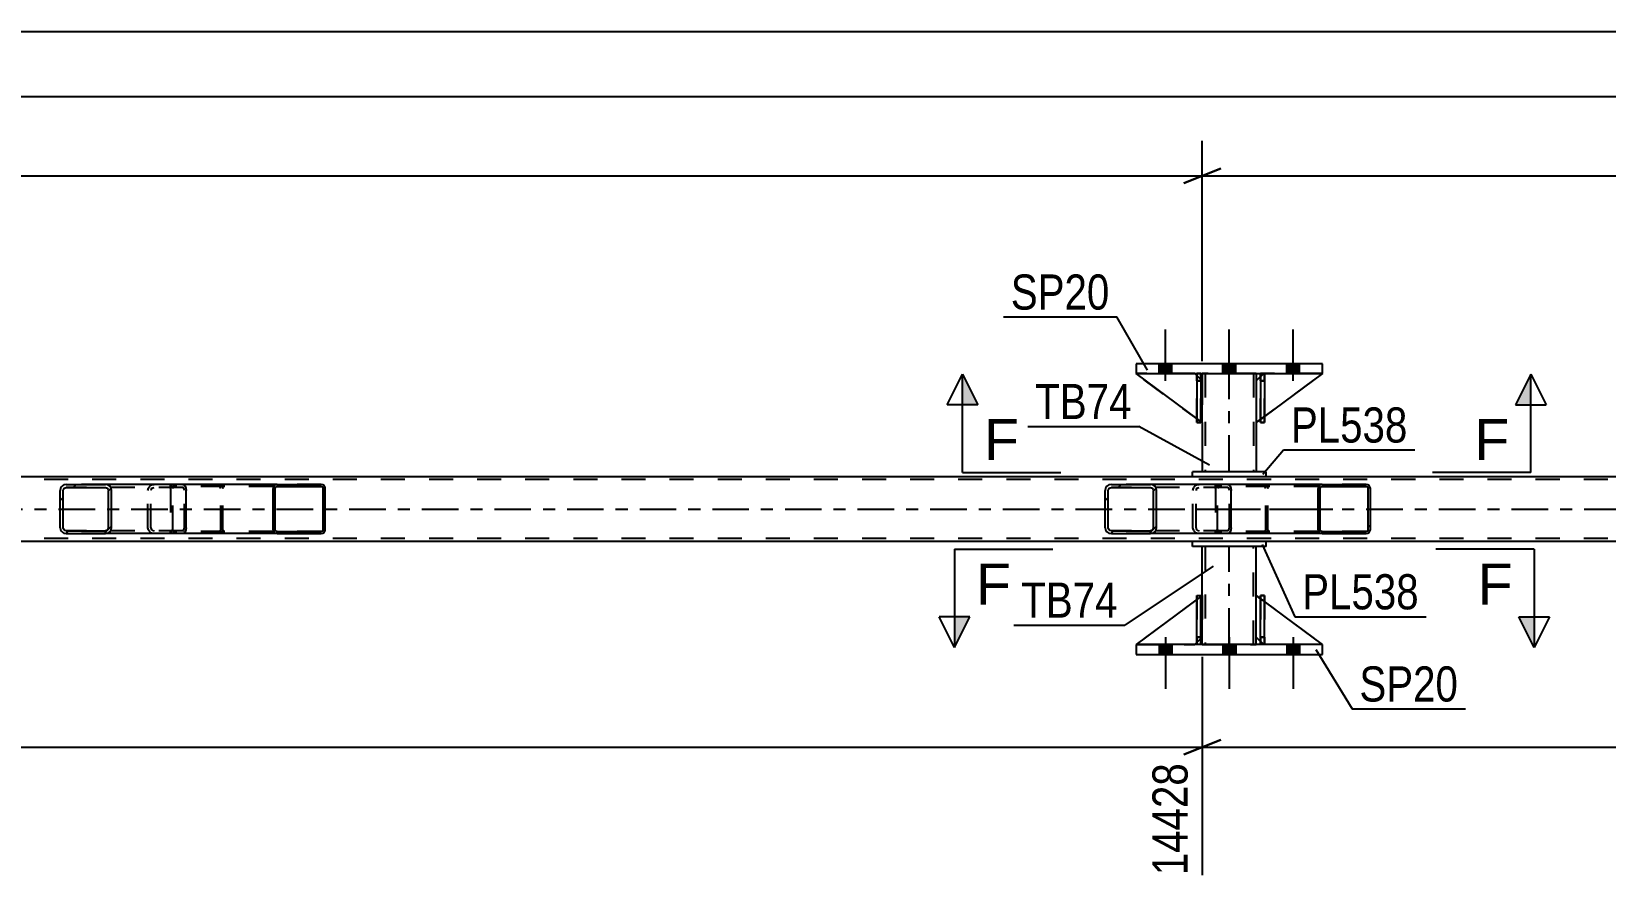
# Model space of a CAD drawing. Header units: millimetres. Extents: x 0 to 841, y 0 to 594.
# Drawn here: x 489.9 to 618.2, y 210.6 to 280 of the extents above; entities that cross this region are included whole.
import ezdxf

# ---------------------------------------------------------------- set-up
doc = ezdxf.new("R2010")
doc.units = ezdxf.units.MM
doc.linetypes.add('DXK_LINE_DOT2', pattern=[3.9198, 1.9599, -1.9599])
doc.linetypes.add('DXK_LINE_DOT3', pattern=[5.9187, 2.979, -0.9799, 0.9799, -0.9799])
doc.styles.add('Arial', font='ARIAL.TTF', dxfattribs={"height": 0.2})
doc.styles.add('Arial Narrow', font='ARIALN.TTF', dxfattribs={"height": 0.2})

# ---------------------------------------------------------------- blocks, each defined once
blk = doc.blocks.new('Part-814521846-2877 - 2745')
at = {"color": 2, "linetype": 'Continuous'}
for p, q in [((590.05, 230.01), (590.05, 234.01)), ((590.05, 234.01), (590.37, 234.01)), ((590.37, 230.01), (590.37, 234.01)), ((590.05, 230.01), (590.05, 230.01)), ((590.37, 230.01), (590.05, 230.01))]:
    blk.add_line(p, q, dxfattribs=at)
at = {"color": 7, "linetype": 'DXK_LINE_DOT2'}
for p, q in [((590.05, 234.01), (590.05, 230.61)), ((590.37, 230.61), (590.37, 234.01)), ((590.05, 230.61), (590.05, 230.01)), ((590.05, 230.61), (590.37, 230.61)), ((590.37, 230.01), (590.37, 230.61)), ((590.37, 230.01), (590.37, 230.01))]:
    blk.add_line(p, q, dxfattribs=at)
blk = doc.blocks.new('Part-814521846-2886 - 2745')
at = {"color": 7, "linetype": 'DXK_LINE_DOT2'}
for p, q in [((589.7, 230.61), (589.7, 234.01)), ((589.7, 234.01), (595.1, 230.01)), ((590.3, 230.01), (589.7, 230.61)), ((595.1, 230.01), (590.3, 230.01))]:
    blk.add_line(p, q, dxfattribs=at)
blk = doc.blocks.new('Part-814521846-2862 - 2745')
at = {"color": 2, "linetype": 'Continuous'}
for p, q in [((579.9, 230.01), (579.9, 229.21)), ((595.1, 230.01), (579.9, 230.01)), ((595.1, 229.21), (595.1, 230.01)), ((579.9, 229.21), (595.1, 229.21))]:
    blk.add_line(p, q, dxfattribs=at)
blk = doc.blocks.new('Bolt-814521846-2807 - 2745')
at = {"linetype": 'Continuous'}
for points in [[(582.82, 230.01), (581.78, 230.01), (581.78, 229.21), (582.82, 229.21)], [(582.82, 230.01), (581.78, 230.01), (581.78, 229.21), (582.82, 229.21)], [(582.82, 230.01), (581.78, 230.01), (581.78, 229.21), (582.82, 229.21)], [(588.02, 230.01), (586.98, 230.01), (586.98, 229.21), (588.02, 229.21)], [(588.02, 230.01), (586.98, 230.01), (586.98, 229.21), (588.02, 229.21)], [(593.22, 230.01), (592.18, 230.01), (592.18, 229.21), (593.22, 229.21)], [(593.22, 230.01), (592.18, 230.01), (592.18, 229.21), (593.22, 229.21)], [(593.22, 230.01), (592.18, 230.01), (592.18, 229.21), (593.22, 229.21)]]:
    blk.add_hatch(color=1, dxfattribs=at).paths.add_polyline_path(points)
at = {"color": 1, "linetype": 'Continuous'}
for p, q in [((581.78, 230.01), (581.78, 229.21)), ((581.78, 230.01), (581.78, 229.21)), ((581.78, 230.01), (581.78, 229.21)), ((582.3, 230.61), (582.3, 226.41)), ((582.3, 230.61), (582.3, 226.41)), ((582.3, 230.61), (582.3, 226.41)), ((582.82, 230.01), (582.82, 229.21)), ((582.82, 230.01), (582.82, 229.21)), ((582.82, 230.01), (582.82, 229.21)), ((586.98, 230.01), (586.98, 229.21)), ((586.98, 230.01), (586.98, 229.21)), ((587.5, 230.61), (587.5, 226.41)), ((587.5, 230.61), (587.5, 226.41)), ((588.02, 230.01), (588.02, 229.21)), ((588.02, 230.01), (588.02, 229.21)), ((592.18, 230.01), (592.18, 229.21)), ((592.18, 230.01), (592.18, 229.21)), ((592.18, 230.01), (592.18, 229.21)), ((592.7, 230.61), (592.7, 226.41)), ((592.7, 230.61), (592.7, 226.41)), ((592.7, 230.61), (592.7, 226.41)), ((593.22, 230.01), (593.22, 229.21)), ((593.22, 230.01), (593.22, 229.21)), ((593.22, 230.01), (593.22, 229.21))]:
    blk.add_line(p, q, dxfattribs=at)
blk = doc.blocks.new('Bolt-814521846-2808 - 2745')
at = {"linetype": 'Continuous'}
for points in [[(581.78, 252.09), (582.82, 252.09), (582.82, 252.89), (581.78, 252.89)], [(581.78, 252.09), (582.82, 252.09), (582.82, 252.89), (581.78, 252.89)], [(581.78, 252.09), (582.82, 252.09), (582.82, 252.89), (581.78, 252.89)], [(586.98, 252.09), (588.02, 252.09), (588.02, 252.89), (586.98, 252.89)], [(586.98, 252.09), (588.02, 252.09), (588.02, 252.89), (586.98, 252.89)], [(592.18, 252.09), (593.22, 252.09), (593.22, 252.89), (592.18, 252.89)], [(592.18, 252.09), (593.22, 252.09), (593.22, 252.89), (592.18, 252.89)], [(592.18, 252.09), (593.22, 252.09), (593.22, 252.89), (592.18, 252.89)]]:
    blk.add_hatch(color=1, dxfattribs=at).paths.add_polyline_path(points)
at = {"color": 1, "linetype": 'Continuous'}
for p, q in [((582.3, 251.49), (582.3, 255.69)), ((582.3, 251.49), (582.3, 255.69)), ((582.3, 251.49), (582.3, 255.69)), ((587.5, 251.49), (587.5, 255.69)), ((587.5, 251.49), (587.5, 255.69)), ((592.7, 251.49), (592.7, 255.69)), ((592.7, 251.49), (592.7, 255.69)), ((592.7, 251.49), (592.7, 255.69)), ((581.78, 252.09), (581.78, 252.89)), ((581.78, 252.09), (581.78, 252.89)), ((581.78, 252.09), (581.78, 252.89)), ((582.82, 252.09), (582.82, 252.89)), ((582.82, 252.09), (582.82, 252.89)), ((582.82, 252.09), (582.82, 252.89)), ((586.98, 252.09), (586.98, 252.89)), ((586.98, 252.09), (586.98, 252.89)), ((588.02, 252.09), (588.02, 252.89)), ((588.02, 252.09), (588.02, 252.89)), ((592.18, 252.09), (592.18, 252.89)), ((592.18, 252.09), (592.18, 252.89)), ((592.18, 252.09), (592.18, 252.89)), ((593.22, 252.09), (593.22, 252.89)), ((593.22, 252.09), (593.22, 252.89)), ((593.22, 252.09), (593.22, 252.89))]:
    blk.add_line(p, q, dxfattribs=at)
blk = doc.blocks.new('Part-814521846-2903 - 2745')
at = {"color": 7, "linetype": 'DXK_LINE_DOT2'}
for p, q in [((590.05, 251.49), (590.05, 252.09)), ((590.05, 252.09), (590.05, 252.09)), ((590.05, 252.09), (590.05, 248.09)), ((590.37, 252.09), (590.05, 252.09)), ((590.05, 248.09), (590.05, 251.49)), ((590.05, 251.49), (590.37, 251.49)), ((590.37, 251.49), (590.37, 252.09)), ((590.37, 248.09), (590.37, 252.09)), ((590.37, 251.49), (590.37, 248.09)), ((590.05, 248.09), (590.37, 248.09))]:
    blk.add_line(p, q, dxfattribs=at)
blk = doc.blocks.new('Part-814521846-2908 - 2745')
at = {"color": 7, "linetype": 'DXK_LINE_DOT2'}
for p, q in [((585.3, 248.09), (579.9, 252.09)), ((579.9, 252.09), (584.7, 252.09)), ((584.7, 252.09), (585.3, 251.49)), ((585.3, 251.49), (584.7, 252.09)), ((585.3, 251.49), (585.3, 248.09)), ((585.3, 251.49), (585.3, 251.49)), ((585.3, 251.49), (585.3, 248.09))]:
    blk.add_line(p, q, dxfattribs=at)
blk = doc.blocks.new('Part-814521846-2918 - 2745')
at = {"color": 7, "linetype": 'DXK_LINE_DOT2'}
for p, q in [((584.85, 234.01), (585.17, 234.01)), ((584.85, 230.61), (584.85, 234.01)), ((584.85, 234.01), (584.85, 230.01)), ((585.17, 234.01), (585.17, 230.61)), ((585.17, 230.01), (585.17, 233.92)), ((585.17, 230.61), (584.85, 230.61)), ((584.85, 230.01), (584.85, 230.61)), ((585.17, 230.01), (584.85, 230.01)), ((585.17, 230.61), (585.17, 230.01)), ((585.17, 230.01), (585.17, 230.01))]:
    blk.add_line(p, q, dxfattribs=at)
blk = doc.blocks.new('Part-814521846-2857 - 2745')
at = {"color": 2, "linetype": 'Continuous'}
for p, q in [((589.7, 230.61), (589.7, 234.01)), ((590.05, 233.75), (589.7, 234.01)), ((595.1, 230.01), (590.37, 233.51)), ((590.05, 230.26), (589.7, 230.61))]:
    blk.add_line(p, q, dxfattribs=at)
at = {"color": 7, "linetype": 'DXK_LINE_DOT2'}
for p, q in [((590.37, 233.51), (590.05, 233.75)), ((590.3, 230.01), (590.05, 230.26)), ((595.1, 230.01), (590.3, 230.01)), ((595.1, 230.01), (595.1, 230.01)), ((595.1, 230.01), (595.1, 230.01))]:
    blk.add_line(p, q, dxfattribs=at)
blk = doc.blocks.new('Part-814521846-2867 - 2745')
at = {"color": 2, "linetype": 'Continuous'}
for p, q in [((595.1, 252.89), (579.9, 252.89)), ((579.9, 252.89), (579.9, 252.09)), ((595.1, 252.09), (595.1, 252.89)), ((579.9, 252.09), (595.1, 252.09))]:
    blk.add_line(p, q, dxfattribs=at)
blk = doc.blocks.new('Part-814521846-2868 - 2745')
at = {"linetype": 'Continuous'}
h = blk.add_hatch(dxfattribs=at)
h.set_pattern_fill('', scale=0.7, style=0, pattern_type=0)
h.set_pattern_definition([(45, (496.4017, 242.756), (-1.57154, 1.57154), [])])
h.paths.add_polyline_path([(496.44, 242.57), (496.4, 242.76), (496.29, 242.91), (496.13, 243.02), (495.94, 243.05), (492.75, 243.05), (492.56, 243.02), (492.4, 242.91), (492.29, 242.76), (492.25, 242.57), (492.25, 239.53), (492.29, 239.35), (492.4, 239.19), (492.56, 239.09), (492.75, 239.05), (495.94, 239.05), (496.13, 239.09), (496.29, 239.19), (496.4, 239.35), (496.44, 239.53)])
h.paths.add_polyline_path([(496.17, 239.44), (496.11, 239.36), (496.03, 239.31), (495.94, 239.29), (492.75, 239.29), (492.66, 239.31), (492.58, 239.36), (492.52, 239.44), (492.5, 239.53), (492.5, 242.57), (492.52, 242.66), (492.58, 242.74), (492.66, 242.79), (492.75, 242.81), (495.94, 242.81), (496.03, 242.79), (496.11, 242.74), (496.17, 242.66), (496.19, 242.57), (496.19, 239.53)])
at = {"color": 2, "linetype": 'Continuous'}
for p, q in [((492.29, 242.76), (492.25, 242.57)), ((492.25, 239.53), (492.25, 242.57)), ((492.5, 242.57), (492.52, 242.66)), ((492.5, 239.53), (492.5, 242.57)), ((492.52, 242.66), (492.58, 242.74)), ((492.75, 243.05), (492.56, 243.02)), ((492.58, 242.74), (492.66, 242.79)), ((492.66, 242.79), (492.75, 242.81)), ((492.75, 243.05), (495.94, 243.05)), ((492.75, 242.81), (495.94, 242.81)), ((502.24, 243.05), (495.94, 243.05)), ((496.13, 243.02), (495.94, 243.05)), ((495.94, 242.81), (496.03, 242.79)), ((496.03, 242.79), (496.11, 242.74)), ((496.11, 242.74), (496.17, 242.66)), ((496.17, 242.66), (496.19, 242.57)), ((496.19, 239.53), (496.19, 242.57)), ((496.44, 242.57), (496.4, 242.76)), ((496.44, 239.53), (496.44, 242.57)), ((502.24, 243.05), (502.34, 243.02)), ((502.34, 243.02), (502.43, 242.91)), ((502.43, 242.91), (502.49, 242.76)), ((502.49, 242.76), (502.51, 242.57)), ((502.51, 239.53), (502.51, 242.57)), ((492.25, 239.53), (492.29, 239.35)), ((492.52, 239.44), (492.5, 239.53)), ((492.58, 239.36), (492.52, 239.44)), ((492.56, 239.09), (492.75, 239.05)), ((492.66, 239.31), (492.58, 239.36)), ((492.75, 239.29), (492.66, 239.31)), ((492.75, 239.29), (495.94, 239.29)), ((492.75, 239.05), (495.94, 239.05)), ((496.03, 239.31), (495.94, 239.29)), ((495.94, 239.05), (496.13, 239.09)), ((502.24, 239.05), (495.94, 239.05)), ((496.11, 239.36), (496.03, 239.31)), ((496.17, 239.44), (496.11, 239.36)), ((496.19, 239.53), (496.17, 239.44)), ((496.4, 239.35), (496.44, 239.53)), ((502.34, 239.09), (502.24, 239.05)), ((502.43, 239.19), (502.34, 239.09)), ((502.49, 239.35), (502.43, 239.19)), ((502.51, 239.53), (502.49, 239.35))]:
    blk.add_line(p, q, dxfattribs=at)
at = {"color": 7, "linetype": 'DXK_LINE_DOT2'}
for p, q in [((495.94, 243.05), (492.75, 243.05)), ((502.24, 242.81), (492.75, 242.81)), ((499.4, 242.57), (499.44, 242.76)), ((499.4, 239.53), (499.4, 242.57)), ((499.67, 242.66), (499.65, 242.57)), ((499.65, 239.53), (499.65, 242.57)), ((499.73, 242.74), (499.67, 242.66)), ((499.71, 243.02), (499.9, 243.05)), ((499.73, 242.74), (499.75, 242.76)), ((499.75, 242.76), (499.81, 242.79)), ((499.81, 242.79), (499.9, 242.81)), ((501.25, 242.81), (501.25, 243.05)), ((502.29, 242.79), (502.24, 242.81)), ((502.33, 242.74), (502.29, 242.79)), ((502.36, 242.66), (502.33, 242.74)), ((502.37, 242.57), (502.36, 242.66)), ((502.37, 239.53), (502.37, 242.57)), ((502.24, 239.29), (492.75, 239.29)), ((495.94, 239.05), (492.75, 239.05)), ((499.44, 239.35), (499.4, 239.53)), ((499.65, 239.53), (499.67, 239.44)), ((499.67, 239.44), (499.73, 239.36)), ((499.9, 239.05), (499.71, 239.09)), ((499.73, 239.36), (499.75, 239.35)), ((499.75, 239.35), (499.81, 239.31)), ((499.81, 239.31), (499.9, 239.29)), ((501.25, 239.05), (501.25, 239.29)), ((502.24, 239.29), (502.29, 239.31)), ((502.29, 239.31), (502.33, 239.36)), ((502.33, 239.36), (502.36, 239.44)), ((502.36, 239.44), (502.37, 239.53))]:
    blk.add_line(p, q, dxfattribs=at)
at = {"color": 2, "linetype": 'Continuous'}
for centre, start, end in [((492.74, 242.56), 111.1941, 156.1506), ((495.95, 242.56), 23.8494, 68.8059), ((492.74, 239.55), 203.8494, 248.8059), ((495.95, 239.55), 291.1941, 336.1506)]:
    blk.add_arc(centre, 0.492, start, end, dxfattribs=at)
at = {"color": 7, "linetype": 'DXK_LINE_DOT2'}
for centre, start, end in [((499.89, 242.56), 111.1941, 156.1506), ((499.89, 239.55), 203.8494, 248.8059)]:
    blk.add_arc(centre, 0.492, start, end, dxfattribs=at)
blk = doc.blocks.new('Part-814521846-2874 - 2745')
at = {"color": 2, "linetype": 'Continuous'}
for p, q in [((584.5, 243.69), (335.09, 243.69)), ((728.09, 243.69), (590.5, 243.69)), ((584.5, 238.41), (335.09, 238.41)), ((728.09, 238.41), (590.5, 238.41))]:
    blk.add_line(p, q, dxfattribs=at)
at = {"color": 7, "linetype": 'DXK_LINE_DOT2'}
for p, q in [((590.5, 243.69), (584.5, 243.69)), ((728.09, 243.45), (65.97, 243.45)), ((728.09, 238.65), (65.97, 238.65)), ((590.5, 238.41), (584.5, 238.41))]:
    blk.add_line(p, q, dxfattribs=at)
at = {"color": 7, "linetype": 'DXK_LINE_DOT3'}
blk.add_line((65.97, 241.05), (728.09, 241.05), dxfattribs=at)
blk = doc.blocks.new('Part-814521846-2875 - 2745')
at = {"color": 7, "linetype": 'DXK_LINE_DOT2'}
for p, q in [((590.37, 234.01), (590.05, 234.01)), ((590.05, 230.61), (590.05, 234.01)), ((590.05, 234.01), (590.05, 230.01)), ((590.37, 234.01), (590.37, 230.61)), ((590.37, 230.01), (590.37, 234.01)), ((590.37, 230.61), (590.05, 230.61)), ((590.05, 230.01), (590.05, 230.61)), ((590.37, 230.01), (590.05, 230.01)), ((590.37, 230.61), (590.37, 230.01)), ((590.37, 230.01), (590.37, 230.01))]:
    blk.add_line(p, q, dxfattribs=at)
blk = doc.blocks.new('Part-814521846-2876 - 2745')
at = {"color": 2, "linetype": 'Continuous'}
for p, q in [((584.85, 230.01), (584.85, 234.01)), ((584.85, 234.01), (585.17, 234.01)), ((585.17, 230.01), (585.17, 234.01)), ((584.85, 230.01), (584.85, 230.01)), ((585.17, 230.01), (584.85, 230.01))]:
    blk.add_line(p, q, dxfattribs=at)
at = {"color": 7, "linetype": 'DXK_LINE_DOT2'}
for p, q in [((584.85, 234.01), (584.85, 230.61)), ((585.17, 230.61), (585.17, 234.01)), ((584.85, 230.61), (584.85, 230.01)), ((584.85, 230.61), (585.17, 230.61)), ((585.17, 230.01), (585.17, 230.61)), ((585.17, 230.01), (585.17, 230.01))]:
    blk.add_line(p, q, dxfattribs=at)
blk = doc.blocks.new('Part-814521846-2880 - 2745')
at = {"color": 7, "linetype": 'DXK_LINE_DOT2'}
for p, q in [((585.3, 234.01), (579.9, 230.01)), ((585.3, 230.61), (585.3, 234.01)), ((585.3, 234.01), (585.3, 230.61)), ((579.9, 230.01), (584.7, 230.01)), ((584.7, 230.01), (585.3, 230.61)), ((585.3, 230.61), (584.7, 230.01)), ((585.3, 230.61), (585.3, 230.61))]:
    blk.add_line(p, q, dxfattribs=at)
blk = doc.blocks.new('Part-814521846-2883 - 2745')
at = {"color": 2, "linetype": 'Continuous'}
for p, q in [((584.85, 233.68), (579.9, 230.01)), ((585.3, 234.01), (585.17, 233.92)), ((585.3, 230.61), (585.3, 234.01)), ((584.85, 230.17), (584.7, 230.01)), ((585.3, 230.61), (585.17, 230.49)), ((585.3, 230.61), (585.3, 230.61))]:
    blk.add_line(p, q, dxfattribs=at)
at = {"color": 7, "linetype": 'DXK_LINE_DOT2'}
for p, q in [((585.17, 233.92), (584.85, 233.68)), ((585.3, 230.61), (585.3, 234.01)), ((579.9, 230.01), (584.7, 230.01)), ((585.3, 230.61), (584.7, 230.01)), ((585.17, 230.49), (584.85, 230.17))]:
    blk.add_line(p, q, dxfattribs=at)
blk = doc.blocks.new('Part-814521846-2891 - 2745')
at = {"color": 2, "linetype": 'Continuous'}
for p, q in [((590.5, 244.09), (584.5, 244.09)), ((584.5, 243.69), (584.5, 244.09)), ((590.5, 243.69), (584.5, 243.69)), ((590.5, 243.69), (590.5, 244.09))]:
    blk.add_line(p, q, dxfattribs=at)
blk = doc.blocks.new('Part-814521846-2896 - 2745')
at = {"color": 2, "linetype": 'Continuous'}
for p, q in [((590.5, 238.41), (584.5, 238.41)), ((584.5, 238.01), (584.5, 238.41)), ((590.5, 238.01), (584.5, 238.01)), ((590.5, 238.01), (590.5, 238.41))]:
    blk.add_line(p, q, dxfattribs=at)
blk = doc.blocks.new('Part-814521846-2901 - 2745')
at = {"color": 2, "linetype": 'Continuous'}
for p, q in [((585.3, 234.01), (585.3, 238.01)), ((589.7, 234.01), (589.7, 238.01)), ((585.3, 230.01), (585.3, 230.61)), ((589.7, 230.01), (589.7, 230.61))]:
    blk.add_line(p, q, dxfattribs=at)
at = {"color": 7, "linetype": 'DXK_LINE_DOT2'}
for p, q in [((589.7, 238.01), (585.3, 238.01)), ((585.54, 238.01), (585.54, 230.01)), ((589.46, 230.01), (589.46, 238.01)), ((585.3, 230.61), (585.3, 234.01)), ((589.7, 230.61), (589.7, 234.01)), ((585.3, 230.01), (589.7, 230.01))]:
    blk.add_line(p, q, dxfattribs=at)
at = {"color": 7, "linetype": 'DXK_LINE_DOT3'}
blk.add_line((587.5, 230.01), (587.5, 238.01), dxfattribs=at)
blk = doc.blocks.new('Part-814521846-2902 - 2745')
at = {"color": 7, "linetype": 'DXK_LINE_DOT2'}
for p, q in [((584.85, 251.49), (584.85, 252.09)), ((584.85, 252.09), (584.85, 252.09)), ((584.85, 252.09), (584.85, 248.09)), ((585.17, 252.09), (584.85, 252.09)), ((584.85, 248.09), (584.85, 251.49)), ((584.85, 251.49), (585.17, 251.49)), ((585.17, 251.49), (585.17, 252.09)), ((585.17, 248.09), (585.17, 252.09)), ((585.17, 251.49), (585.17, 248.09)), ((584.85, 248.09), (585.17, 248.09))]:
    blk.add_line(p, q, dxfattribs=at)
blk = doc.blocks.new('Part-814521846-2904 - 2745')
at = {"color": 2, "linetype": 'Continuous'}
for p, q in [((585.17, 252.09), (584.85, 252.09)), ((584.85, 252.09), (584.85, 248.09)), ((585.17, 252.09), (585.17, 252.09)), ((585.17, 252.09), (585.17, 248.09)), ((585.17, 248.09), (584.85, 248.09))]:
    blk.add_line(p, q, dxfattribs=at)
at = {"color": 7, "linetype": 'DXK_LINE_DOT2'}
for p, q in [((584.85, 251.49), (584.85, 252.09)), ((585.17, 251.49), (584.85, 251.49)), ((584.85, 251.49), (584.85, 248.09)), ((585.17, 251.49), (585.17, 252.09)), ((585.17, 252.09), (585.17, 252.09)), ((585.17, 248.09), (585.17, 251.49))]:
    blk.add_line(p, q, dxfattribs=at)
blk = doc.blocks.new('Part-814521846-2905 - 2745')
at = {"color": 2, "linetype": 'Continuous'}
for p, q in [((590.37, 252.09), (590.05, 252.09)), ((590.05, 252.09), (590.05, 248.09)), ((590.37, 252.09), (590.37, 252.09)), ((590.37, 252.09), (590.37, 248.09)), ((590.37, 248.09), (590.05, 248.09))]:
    blk.add_line(p, q, dxfattribs=at)
at = {"color": 7, "linetype": 'DXK_LINE_DOT2'}
for p, q in [((590.05, 251.49), (590.05, 252.09)), ((590.37, 251.49), (590.05, 251.49)), ((590.05, 251.49), (590.05, 248.09)), ((590.37, 251.49), (590.37, 252.09)), ((590.37, 252.09), (590.37, 252.09)), ((590.37, 248.09), (590.37, 251.49))]:
    blk.add_line(p, q, dxfattribs=at)
blk = doc.blocks.new('Part-814521846-2911 - 2745')
at = {"color": 2, "linetype": 'Continuous'}
for p, q in [((584.85, 248.42), (579.9, 252.09)), ((584.85, 251.94), (584.7, 252.09)), ((585.3, 251.49), (585.17, 251.62)), ((585.3, 251.49), (585.3, 251.49)), ((585.3, 248.09), (585.3, 251.49)), ((585.17, 248.19), (585.3, 248.09)), ((585.3, 248.09), (585.3, 248.09))]:
    blk.add_line(p, q, dxfattribs=at)
at = {"color": 7, "linetype": 'DXK_LINE_DOT2'}
for p, q in [((584.7, 252.09), (579.9, 252.09)), ((584.7, 252.09), (585.3, 251.49)), ((585.17, 251.62), (584.85, 251.94)), ((585.3, 251.49), (585.3, 248.09)), ((585.17, 248.19), (584.85, 248.42))]:
    blk.add_line(p, q, dxfattribs=at)
blk = doc.blocks.new('Part-814521846-2914 - 2745')
at = {"color": 7, "linetype": 'DXK_LINE_DOT2'}
for p, q in [((590.3, 252.09), (589.7, 251.49)), ((589.7, 248.09), (595.1, 252.09)), ((589.7, 251.49), (589.7, 248.09)), ((595.1, 252.09), (590.3, 252.09))]:
    blk.add_line(p, q, dxfattribs=at)
blk = doc.blocks.new('Part-814521846-2917 - 2745')
at = {"color": 2, "linetype": 'Continuous'}
for p, q in [((590.05, 251.85), (589.7, 251.49)), ((589.7, 251.49), (589.7, 248.09)), ((595.1, 252.09), (590.37, 248.59)), ((590.05, 248.35), (589.7, 248.09))]:
    blk.add_line(p, q, dxfattribs=at)
at = {"color": 7, "linetype": 'DXK_LINE_DOT2'}
for p, q in [((590.3, 252.09), (590.05, 251.85)), ((595.1, 252.09), (590.3, 252.09)), ((590.37, 248.59), (590.05, 248.35))]:
    blk.add_line(p, q, dxfattribs=at)
blk = doc.blocks.new('Part-814521846-2983 - 2745')
at = {"linetype": 'Continuous'}
h = blk.add_hatch(dxfattribs=at)
h.set_pattern_fill('', scale=0.7, style=0, pattern_type=0)
h.set_pattern_definition([(45, (598.96, 242.8548), (-1.57154, 1.57154), [])])
h.paths.add_polyline_path([(598.99, 242.73), (598.96, 242.85), (598.89, 242.96), (598.78, 243.03), (598.65, 243.05), (595.07, 243.05), (594.94, 243.03), (594.83, 242.96), (594.76, 242.85), (594.73, 242.73), (594.73, 239.37), (594.76, 239.25), (594.83, 239.15), (594.94, 239.08), (595.07, 239.05), (598.65, 239.05), (598.78, 239.08), (598.89, 239.15), (598.96, 239.25), (598.99, 239.37)])
h.paths.add_polyline_path([(598.8, 239.31), (598.77, 239.26), (598.71, 239.22), (598.65, 239.21), (595.07, 239.21), (595, 239.22), (594.95, 239.26), (594.91, 239.31), (594.9, 239.37), (594.9, 242.73), (594.91, 242.79), (594.95, 242.85), (595, 242.88), (595.07, 242.89), (598.65, 242.89), (598.71, 242.88), (598.77, 242.85), (598.8, 242.79), (598.82, 242.73), (598.82, 239.37)])
at = {"color": 7, "linetype": 'DXK_LINE_DOT2'}
for p, q in [((586.38, 242.76), (586.41, 242.85)), ((586.38, 242.73), (586.38, 242.76)), ((586.38, 242.73), (586.38, 239.37)), ((586.56, 242.79), (586.55, 242.73)), ((586.55, 239.37), (586.55, 242.73)), ((586.6, 242.85), (586.56, 242.79)), ((586.59, 243.03), (586.72, 243.05)), ((586.66, 242.88), (586.6, 242.85)), ((586.72, 242.89), (586.66, 242.88)), ((587.37, 243.05), (586.72, 243.05)), ((598.65, 242.89), (586.72, 242.89)), ((590.3, 243.05), (590.43, 243.03)), ((590.36, 242.88), (590.3, 242.89)), ((590.42, 242.85), (590.36, 242.88)), ((590.45, 242.79), (590.42, 242.85)), ((590.47, 242.73), (590.45, 242.79)), ((590.47, 239.37), (590.47, 242.73)), ((590.61, 242.85), (590.64, 242.73)), ((590.64, 239.37), (590.64, 242.73)), ((598.65, 243.05), (595.07, 243.05)), ((586.41, 239.25), (586.38, 239.37)), ((586.55, 239.37), (586.56, 239.31)), ((586.56, 239.31), (586.6, 239.26)), ((586.72, 239.05), (586.59, 239.08)), ((586.6, 239.26), (586.66, 239.22)), ((586.66, 239.22), (586.72, 239.21)), ((598.65, 239.21), (586.72, 239.21)), ((587.37, 239.05), (586.72, 239.05)), ((590.3, 239.21), (590.36, 239.22)), ((590.43, 239.08), (590.3, 239.05)), ((590.36, 239.22), (590.42, 239.26)), ((590.42, 239.26), (590.45, 239.31)), ((590.45, 239.31), (590.47, 239.37)), ((590.64, 239.37), (590.61, 239.25)), ((598.65, 239.05), (595.07, 239.05))]:
    blk.add_line(p, q, dxfattribs=at)
at = {"color": 2, "linetype": 'Continuous'}
for p, q in [((595.07, 243.05), (587.37, 243.05)), ((594.76, 242.85), (594.73, 242.73)), ((594.73, 239.37), (594.73, 242.73)), ((594.9, 242.73), (594.91, 242.79)), ((594.9, 239.37), (594.9, 242.73)), ((594.91, 242.79), (594.95, 242.85)), ((595.07, 243.05), (594.94, 243.03)), ((594.95, 242.85), (595, 242.88)), ((595, 242.88), (595.07, 242.89)), ((595.07, 243.05), (598.65, 243.05)), ((595.07, 242.89), (598.65, 242.89)), ((598.78, 243.03), (598.65, 243.05)), ((598.65, 242.89), (598.71, 242.88)), ((598.71, 242.88), (598.77, 242.85)), ((598.77, 242.85), (598.8, 242.79)), ((598.8, 242.79), (598.82, 242.73)), ((598.82, 239.37), (598.82, 242.73)), ((598.99, 242.73), (598.96, 242.85)), ((598.99, 239.37), (598.99, 242.73)), ((595.07, 239.05), (587.37, 239.05)), ((594.73, 239.37), (594.76, 239.25)), ((594.91, 239.31), (594.9, 239.37)), ((594.95, 239.26), (594.91, 239.31)), ((594.94, 239.08), (595.07, 239.05)), ((595, 239.22), (594.95, 239.26)), ((595.07, 239.21), (595, 239.22)), ((595.07, 239.21), (598.65, 239.21)), ((595.07, 239.05), (598.65, 239.05)), ((598.71, 239.22), (598.65, 239.21)), ((598.65, 239.05), (598.78, 239.08)), ((598.77, 239.26), (598.71, 239.22)), ((598.8, 239.31), (598.77, 239.26)), ((598.82, 239.37), (598.8, 239.31)), ((598.96, 239.25), (598.99, 239.37))]:
    blk.add_line(p, q, dxfattribs=at)
at = {"color": 7, "linetype": 'DXK_LINE_DOT3'}
blk.add_line((585.09, 241.05), (596.86, 241.05), dxfattribs=at)
at = {"color": 7, "linetype": 'DXK_LINE_DOT2'}
for centre, start, end in [((586.71, 242.72), 110.7583, 155.6801), ((590.31, 242.72), 24.3199, 69.2417), ((586.71, 239.39), 204.3199, 249.2417), ((590.31, 239.39), 290.7583, 335.6801)]:
    blk.add_arc(centre, 0.331, start, end, dxfattribs=at)
at = {"color": 2, "linetype": 'Continuous'}
for centre, start, end in [((595.06, 242.72), 110.7583, 155.68), ((598.66, 242.72), 24.32, 69.2417), ((595.06, 239.39), 204.32, 249.2417), ((598.66, 239.39), 290.7583, 335.68)]:
    blk.add_arc(centre, 0.331, start, end, dxfattribs=at)
blk = doc.blocks.new('Part-814521846-2984 - 2745')
at = {"linetype": 'Continuous'}
h = blk.add_hatch(dxfattribs=at)
h.set_pattern_fill('', scale=0.7, style=0, pattern_type=0)
h.set_pattern_definition([(45, (581.536, 242.756), (-1.57154, 1.57154), [])])
h.paths.add_polyline_path([(581.57, 242.57), (581.54, 242.76), (581.43, 242.91), (581.26, 243.02), (581.07, 243.05), (577.89, 243.05), (577.69, 243.02), (577.53, 242.91), (577.42, 242.76), (577.38, 242.57), (577.38, 239.53), (577.42, 239.35), (577.53, 239.19), (577.69, 239.09), (577.89, 239.05), (581.07, 239.05), (581.26, 239.09), (581.43, 239.19), (581.54, 239.35), (581.57, 239.53)])
h.paths.add_polyline_path([(581.3, 239.44), (581.25, 239.36), (581.17, 239.31), (581.07, 239.29), (577.89, 239.29), (577.79, 239.31), (577.71, 239.36), (577.65, 239.44), (577.64, 239.53), (577.64, 242.57), (577.65, 242.66), (577.71, 242.74), (577.79, 242.79), (577.89, 242.81), (581.07, 242.81), (581.17, 242.79), (581.25, 242.74), (581.3, 242.66), (581.32, 242.57), (581.32, 239.53)])
at = {"color": 2, "linetype": 'Continuous'}
for p, q in [((577.42, 242.76), (577.38, 242.57)), ((577.38, 239.53), (577.38, 242.57)), ((577.64, 242.57), (577.65, 242.66)), ((577.64, 239.53), (577.64, 242.57)), ((577.65, 242.66), (577.71, 242.74)), ((577.89, 243.05), (577.69, 243.02)), ((577.71, 242.74), (577.79, 242.79)), ((577.79, 242.79), (577.89, 242.81)), ((577.89, 243.05), (581.07, 243.05)), ((577.89, 242.81), (581.07, 242.81)), ((587.37, 243.05), (581.07, 243.05)), ((581.26, 243.02), (581.07, 243.05)), ((581.07, 242.81), (581.17, 242.79)), ((581.17, 242.79), (581.25, 242.74)), ((581.25, 242.74), (581.3, 242.66)), ((581.3, 242.66), (581.32, 242.57)), ((581.32, 239.53), (581.32, 242.57)), ((581.57, 242.57), (581.54, 242.76)), ((581.57, 239.53), (581.57, 242.57)), ((587.37, 243.05), (587.48, 243.02)), ((587.48, 243.02), (587.56, 242.91)), ((587.56, 242.91), (587.62, 242.76)), ((587.62, 242.76), (587.64, 242.57)), ((587.64, 239.53), (587.64, 242.57)), ((577.38, 239.53), (577.42, 239.35)), ((577.65, 239.44), (577.64, 239.53)), ((577.71, 239.36), (577.65, 239.44)), ((577.69, 239.09), (577.89, 239.05)), ((577.79, 239.31), (577.71, 239.36)), ((577.89, 239.29), (577.79, 239.31)), ((577.89, 239.29), (581.07, 239.29)), ((577.89, 239.05), (581.07, 239.05)), ((581.17, 239.31), (581.07, 239.29)), ((581.07, 239.05), (581.26, 239.09)), ((587.37, 239.05), (581.07, 239.05)), ((581.25, 239.36), (581.17, 239.31)), ((581.3, 239.44), (581.25, 239.36)), ((581.32, 239.53), (581.3, 239.44)), ((581.54, 239.35), (581.57, 239.53)), ((587.48, 239.09), (587.37, 239.05)), ((587.56, 239.19), (587.48, 239.09)), ((587.62, 239.35), (587.56, 239.19)), ((587.64, 239.53), (587.62, 239.35))]:
    blk.add_line(p, q, dxfattribs=at)
at = {"color": 7, "linetype": 'DXK_LINE_DOT2'}
for p, q in [((581.07, 243.05), (577.89, 243.05)), ((587.37, 242.81), (577.89, 242.81)), ((584.53, 242.57), (584.57, 242.76)), ((584.53, 239.53), (584.53, 242.57)), ((584.81, 242.66), (584.79, 242.57)), ((584.79, 239.53), (584.79, 242.57)), ((584.86, 242.74), (584.81, 242.66)), ((584.85, 243.02), (585.04, 243.05)), ((584.86, 242.74), (584.88, 242.76)), ((584.88, 242.76), (584.94, 242.79)), ((584.94, 242.79), (585.04, 242.81)), ((586.38, 242.81), (586.38, 243.05)), ((587.42, 242.79), (587.37, 242.81)), ((587.47, 242.74), (587.42, 242.79)), ((587.5, 242.66), (587.47, 242.74)), ((587.51, 242.57), (587.5, 242.66)), ((587.51, 239.53), (587.51, 242.57)), ((587.37, 239.29), (577.89, 239.29)), ((581.07, 239.05), (577.89, 239.05)), ((584.57, 239.35), (584.53, 239.53)), ((584.79, 239.53), (584.81, 239.44)), ((584.81, 239.44), (584.86, 239.36)), ((585.04, 239.05), (584.85, 239.09)), ((584.86, 239.36), (584.88, 239.35)), ((584.88, 239.35), (584.94, 239.31)), ((584.94, 239.31), (585.04, 239.29)), ((586.38, 239.05), (586.38, 239.29)), ((587.37, 239.29), (587.42, 239.31)), ((587.42, 239.31), (587.47, 239.36)), ((587.47, 239.36), (587.5, 239.44)), ((587.5, 239.44), (587.51, 239.53))]:
    blk.add_line(p, q, dxfattribs=at)
at = {"color": 2, "linetype": 'Continuous'}
for centre, start, end in [((577.87, 242.56), 111.1941, 156.1506), ((581.09, 242.56), 23.8494, 68.8059), ((577.87, 239.55), 203.8494, 248.8059), ((581.09, 239.55), 291.1941, 336.1506)]:
    blk.add_arc(centre, 0.492, start, end, dxfattribs=at)
at = {"color": 7, "linetype": 'DXK_LINE_DOT2'}
for centre, start, end in [((585.02, 242.56), 111.1941, 156.1506), ((585.02, 239.55), 203.8494, 248.8059)]:
    blk.add_arc(centre, 0.492, start, end, dxfattribs=at)
blk = doc.blocks.new('Part-814521846-2985 - 2745')
at = {"linetype": 'Continuous'}
h = blk.add_hatch(dxfattribs=at)
h.set_pattern_fill('', scale=0.7, style=0, pattern_type=0)
h.set_pattern_definition([(45, (513.8257, 242.8548), (-1.57154, 1.57154), [])])
h.paths.add_polyline_path([(513.85, 242.73), (513.83, 242.85), (513.75, 242.96), (513.64, 243.03), (513.51, 243.05), (509.94, 243.05), (509.81, 243.03), (509.69, 242.96), (509.62, 242.85), (509.59, 242.73), (509.59, 239.37), (509.62, 239.25), (509.69, 239.15), (509.81, 239.08), (509.94, 239.05), (513.51, 239.05), (513.64, 239.08), (513.75, 239.15), (513.83, 239.25), (513.85, 239.37)])
h.paths.add_polyline_path([(513.67, 239.31), (513.63, 239.26), (513.58, 239.22), (513.51, 239.21), (509.94, 239.21), (509.87, 239.22), (509.82, 239.26), (509.78, 239.31), (509.77, 239.37), (509.77, 242.73), (509.78, 242.79), (509.82, 242.85), (509.87, 242.88), (509.94, 242.89), (513.51, 242.89), (513.58, 242.88), (513.63, 242.85), (513.67, 242.79), (513.68, 242.73), (513.68, 239.37)])
at = {"color": 7, "linetype": 'DXK_LINE_DOT2'}
for p, q in [((501.25, 242.76), (501.27, 242.85)), ((501.25, 242.73), (501.25, 242.76)), ((501.25, 242.73), (501.25, 239.37)), ((501.43, 242.79), (501.42, 242.73)), ((501.42, 239.37), (501.42, 242.73)), ((501.47, 242.85), (501.43, 242.79)), ((501.46, 243.03), (501.59, 243.05)), ((501.52, 242.88), (501.47, 242.85)), ((501.59, 242.89), (501.52, 242.88)), ((502.24, 243.05), (501.59, 243.05)), ((513.51, 242.89), (501.59, 242.89)), ((505.16, 243.05), (505.29, 243.03)), ((505.23, 242.88), (505.16, 242.89)), ((505.28, 242.85), (505.23, 242.88)), ((505.32, 242.79), (505.28, 242.85)), ((505.33, 242.73), (505.32, 242.79)), ((505.33, 239.37), (505.33, 242.73)), ((505.48, 242.85), (505.5, 242.73)), ((505.5, 239.37), (505.5, 242.73)), ((513.51, 243.05), (509.94, 243.05)), ((501.27, 239.25), (501.25, 239.37)), ((501.42, 239.37), (501.43, 239.31)), ((501.43, 239.31), (501.47, 239.26)), ((501.59, 239.05), (501.46, 239.08)), ((501.47, 239.26), (501.52, 239.22)), ((501.52, 239.22), (501.59, 239.21)), ((513.51, 239.21), (501.59, 239.21)), ((502.24, 239.05), (501.59, 239.05)), ((505.16, 239.21), (505.23, 239.22)), ((505.29, 239.08), (505.16, 239.05)), ((505.23, 239.22), (505.28, 239.26)), ((505.28, 239.26), (505.32, 239.31)), ((505.32, 239.31), (505.33, 239.37)), ((505.5, 239.37), (505.48, 239.25)), ((513.51, 239.05), (509.94, 239.05))]:
    blk.add_line(p, q, dxfattribs=at)
at = {"color": 2, "linetype": 'Continuous'}
for p, q in [((509.94, 243.05), (502.24, 243.05)), ((509.62, 242.85), (509.59, 242.73)), ((509.59, 239.37), (509.59, 242.73)), ((509.77, 242.73), (509.78, 242.79)), ((509.77, 239.37), (509.77, 242.73)), ((509.78, 242.79), (509.82, 242.85)), ((509.94, 243.05), (509.81, 243.03)), ((509.82, 242.85), (509.87, 242.88)), ((509.87, 242.88), (509.94, 242.89)), ((509.94, 243.05), (513.51, 243.05)), ((509.94, 242.89), (513.51, 242.89)), ((513.64, 243.03), (513.51, 243.05)), ((513.51, 242.89), (513.58, 242.88)), ((513.58, 242.88), (513.63, 242.85)), ((513.63, 242.85), (513.67, 242.79)), ((513.67, 242.79), (513.68, 242.73)), ((513.68, 239.37), (513.68, 242.73)), ((513.85, 242.73), (513.83, 242.85)), ((513.85, 239.37), (513.85, 242.73)), ((509.94, 239.05), (502.24, 239.05)), ((509.59, 239.37), (509.62, 239.25)), ((509.78, 239.31), (509.77, 239.37)), ((509.82, 239.26), (509.78, 239.31)), ((509.81, 239.08), (509.94, 239.05)), ((509.87, 239.22), (509.82, 239.26)), ((509.94, 239.21), (509.87, 239.22)), ((509.94, 239.21), (513.51, 239.21)), ((509.94, 239.05), (513.51, 239.05)), ((513.58, 239.22), (513.51, 239.21)), ((513.51, 239.05), (513.64, 239.08)), ((513.63, 239.26), (513.58, 239.22)), ((513.67, 239.31), (513.63, 239.26)), ((513.68, 239.37), (513.67, 239.31)), ((513.83, 239.25), (513.85, 239.37))]:
    blk.add_line(p, q, dxfattribs=at)
at = {"color": 7, "linetype": 'DXK_LINE_DOT2'}
for centre, start, end in [((501.57, 242.72), 110.7583, 155.6801), ((505.17, 242.72), 24.3199, 69.2417), ((501.57, 239.39), 204.3199, 249.2417), ((505.17, 239.39), 290.7583, 335.6801)]:
    blk.add_arc(centre, 0.331, start, end, dxfattribs=at)
at = {"color": 2, "linetype": 'Continuous'}
for centre, start, end in [((509.92, 242.72), 110.7583, 155.68), ((513.52, 242.72), 24.32, 69.2417), ((509.92, 239.39), 204.32, 249.2417), ((513.52, 239.39), 290.7583, 335.68)]:
    blk.add_arc(centre, 0.331, start, end, dxfattribs=at)
blk = doc.blocks.new('Part-814521846-3005 - 2745')
at = {"color": 2, "linetype": 'Continuous'}
for p, q in [((585.3, 252.09), (585.3, 251.49)), ((589.7, 252.09), (589.7, 251.49)), ((585.3, 248.09), (585.3, 244.09)), ((589.7, 248.09), (589.7, 244.09))]:
    blk.add_line(p, q, dxfattribs=at)
at = {"color": 7, "linetype": 'DXK_LINE_DOT2'}
for p, q in [((589.7, 252.09), (585.3, 252.09)), ((585.3, 251.49), (585.3, 248.09)), ((585.54, 252.09), (585.54, 244.09)), ((589.46, 252.09), (589.46, 244.09)), ((589.7, 251.49), (589.7, 248.09)), ((589.7, 244.09), (585.3, 244.09))]:
    blk.add_line(p, q, dxfattribs=at)
at = {"color": 7, "linetype": 'DXK_LINE_DOT3'}
blk.add_line((587.5, 244.09), (587.5, 252.09), dxfattribs=at)
blk = doc.blocks.new('StraightDimension-814521846-3153 - 2745')
at = {"color": 7, "linetype": 'Continuous'}
blk.add_line((55.75, 274.65), (738.31, 274.65), dxfattribs=at)
blk = doc.blocks.new('StraightDimension-814521846-3169 - 2745')
at = {"color": 7, "linetype": 'Continuous'}
for p, q in [((738.31, 237.41), (738.31, 211.22)), ((585.3, 229.01), (585.3, 211.22)), ((586.8, 222.26), (583.8, 221.06)), ((736.81, 221.06), (739.81, 222.26)), ((585.3, 221.66), (738.31, 221.66))]:
    blk.add_line(p, q, dxfattribs=at)
at = {"color": 0}
blk.add_wipeout([(666.06, 222.41), (666.06, 226.61), (657.55, 226.61), (657.55, 222.41)], dxfattribs=at)
at = {"color": 3, "style": 'Arial Narrow'}
blk.add_text('3899', height=2.863, dxfattribs=at).set_placement((658.15, 223.01))
at = {"color": 0, "linetype": 'Continuous'}
blk.add_wipeout([(737.71, 220.96), (733.51, 220.96), (733.51, 210.62), (737.71, 210.62)], dxfattribs=at)
at = {"color": 3, "linetype": 'Continuous', "style": 'Arial Narrow'}
blk.add_text('18326', height=2.863, rotation=90.0002, dxfattribs=at).set_placement((737.11, 211.22))
blk = doc.blocks.new('StraightDimension-814521846-3174 - 2745')
at = {"color": 7, "linetype": 'Continuous'}
for p, q in [((585.3, 229.01), (585.3, 211.22)), ((583.8, 221.06), (586.8, 222.26)), ((329.89, 221.66), (585.3, 221.66))]:
    blk.add_line(p, q, dxfattribs=at)
at = {"color": 0, "linetype": 'Continuous'}
blk.add_wipeout([(584.7, 220.96), (580.5, 220.96), (580.5, 210.62), (584.7, 210.62)], dxfattribs=at)
at = {"color": 3, "linetype": 'Continuous', "style": 'Arial Narrow'}
blk.add_text('14428', height=2.863, rotation=90.0002, dxfattribs=at).set_placement((584.1, 211.22))
blk = doc.blocks.new('StraightDimension-814521846-3187 - 2745')
at = {"color": 7, "linetype": 'Continuous'}
blk.add_line((55.11, 279.96), (738.95, 279.96), dxfattribs=at)
blk = doc.blocks.new('StraightDimension-814521846-3204 - 2745')
at = {"color": 7, "linetype": 'Continuous'}
for p, q in [((585.3, 253.09), (585.3, 271.06)), ((329.89, 268.21), (585.3, 268.21)), ((583.8, 267.61), (586.8, 268.81))]:
    blk.add_line(p, q, dxfattribs=at)
blk = doc.blocks.new('StraightDimension-814521846-3210 - 2745')
at = {"color": 7, "linetype": 'Continuous'}
for p, q in [((585.3, 253.09), (585.3, 271.06)), ((738.31, 244.69), (738.31, 271.06)), ((586.8, 268.81), (583.8, 267.61)), ((585.3, 268.21), (738.31, 268.21)), ((736.81, 267.61), (739.81, 268.81))]:
    blk.add_line(p, q, dxfattribs=at)
at = {"color": 0}
blk.add_wipeout([(666.06, 268.96), (666.06, 273.16), (657.55, 273.16), (657.55, 268.96)], dxfattribs=at)
at = {"color": 3, "style": 'Arial Narrow'}
blk.add_text('3899', height=2.863, dxfattribs=at).set_placement((658.15, 269.56))
blk = doc.blocks.new('Mark-814521846-2887 - 2745')
at = {"color": 0}
blk.add_wipeout([(602.02, 246.47), (602.02, 249.47), (592.52, 249.47), (592.52, 246.47)], dxfattribs=at)
blk.add_wipeout([(602.02, 246.47), (602.02, 249.47), (592.52, 249.47), (592.52, 246.47)], dxfattribs=at)
at = {"color": 30, "linetype": 'Continuous'}
for p, q in [((590.22, 243.89), (591.92, 245.87)), ((591.92, 245.87), (602.62, 245.87))]:
    blk.add_line(p, q, dxfattribs=at)
at = {"color": 3, "style": 'Arial Narrow'}
blk.add_text('PL538', height=2.863, dxfattribs=at).set_placement((592.52, 246.47))
blk = doc.blocks.new('Mark-814521846-2858 - 2745')
at = {"color": 0}
blk.add_wipeout([(606.14, 225.37), (606.14, 228.37), (598.1, 228.37), (598.1, 225.37)], dxfattribs=at)
blk.add_wipeout([(606.14, 225.37), (606.14, 228.37), (598.1, 228.37), (598.1, 225.37)], dxfattribs=at)
at = {"color": 30, "linetype": 'Continuous'}
for p, q in [((594.54, 229.6), (597.5, 224.77)), ((597.5, 224.77), (606.74, 224.77))]:
    blk.add_line(p, q, dxfattribs=at)
at = {"color": 3, "style": 'Arial Narrow'}
blk.add_text('SP20', height=2.863, dxfattribs=at).set_placement((598.1, 225.37))
blk = doc.blocks.new('Mark-814521846-2863 - 2745')
at = {"color": 0}
blk.add_wipeout([(577.74, 257.3), (577.74, 260.3), (569.7, 260.3), (569.7, 257.3)], dxfattribs=at)
blk.add_wipeout([(577.74, 257.3), (577.74, 260.3), (569.7, 260.3), (569.7, 257.3)], dxfattribs=at)
at = {"color": 30, "linetype": 'Continuous'}
for p in [(569.1, 256.7), (580.84, 252.37)]:
    blk.add_line(p, (578.34, 256.7), dxfattribs=at)
at = {"color": 3, "style": 'Arial Narrow'}
blk.add_text('SP20', height=2.863, dxfattribs=at).set_placement((569.7, 257.3))
blk = doc.blocks.new('Mark-814521846-2892 - 2745')
at = {"color": 0}
blk.add_wipeout([(602.94, 232.88), (602.94, 235.88), (593.44, 235.88), (593.44, 232.88)], dxfattribs=at)
blk.add_wipeout([(602.94, 232.88), (602.94, 235.88), (593.44, 235.88), (593.44, 232.88)], dxfattribs=at)
at = {"color": 30, "linetype": 'Continuous'}
for p, q in [((590.18, 238.15), (592.84, 232.28)), ((592.84, 232.28), (603.54, 232.28))]:
    blk.add_line(p, q, dxfattribs=at)
at = {"color": 3, "style": 'Arial Narrow'}
blk.add_text('PL538', height=2.863, dxfattribs=at).set_placement((593.44, 232.88))
blk = doc.blocks.new('Mark-814521846-2897 - 2745')
at = {"color": 0}
blk.add_wipeout([(578.4, 232.2), (578.4, 235.2), (570.55, 235.2), (570.55, 232.2)], dxfattribs=at)
blk.add_wipeout([(578.4, 232.2), (578.4, 235.2), (570.55, 235.2), (570.55, 232.2)], dxfattribs=at)
at = {"color": 30, "linetype": 'Continuous'}
for p in [(586.19, 236.4), (569.95, 231.6)]:
    blk.add_line(p, (579, 231.6), dxfattribs=at)
at = {"color": 3, "style": 'Arial Narrow'}
blk.add_text('TB74', height=2.863, dxfattribs=at).set_placement((570.55, 232.2))
blk = doc.blocks.new('Mark-814521846-3001 - 2745')
at = {"color": 0}
blk.add_wipeout([(579.54, 248.38), (579.54, 251.38), (571.69, 251.38), (571.69, 248.38)], dxfattribs=at)
blk.add_wipeout([(579.54, 248.38), (579.54, 251.38), (571.69, 251.38), (571.69, 248.38)], dxfattribs=at)
at = {"color": 30, "linetype": 'Continuous'}
for p in [(571.09, 247.78), (585.89, 244.64)]:
    blk.add_line(p, (580.14, 247.78), dxfattribs=at)
at = {"color": 3, "style": 'Arial Narrow'}
blk.add_text('TB74', height=2.863, dxfattribs=at).set_placement((571.69, 248.38))
blk = doc.blocks.new('SectionMark-814521846-3247 - 2745')
at = {"linetype": 'Continuous'}
for points in [[(567.02, 249.54), (565.77, 249.54), (565.77, 252.04)], [(612.06, 249.54), (610.81, 249.54), (612.06, 252.04)]]:
    blk.add_hatch(color=6, dxfattribs=at).paths.add_polyline_path(points)
at = {"color": 6, "linetype": 'Continuous'}
for p, q in [((564.52, 249.54), (565.77, 252.04)), ((565.77, 244.04), (565.77, 252.04)), ((565.77, 252.04), (567.02, 249.54)), ((612.06, 252.04), (610.81, 249.54)), ((612.06, 244.04), (612.06, 252.04)), ((612.06, 252.04), (613.31, 249.54)), ((567.02, 249.54), (564.52, 249.54)), ((610.81, 249.54), (613.31, 249.54)), ((565.77, 244.04), (573.77, 244.04)), ((612.06, 244.04), (604.06, 244.04))]:
    blk.add_line(p, q, dxfattribs=at)
at = {"color": 0, "linetype": 'Continuous'}
for points in [[(570.37, 245.04), (570.37, 248.54), (567.52, 248.54), (567.52, 245.04)], [(610.31, 245.04), (610.31, 248.54), (607.46, 248.54), (607.46, 245.04)]]:
    blk.add_wipeout(points, dxfattribs=at)
at = {"color": 3, "linetype": 'Continuous', "style": 'Arial'}
for p in [(567.52, 245.04), (607.46, 245.04)]:
    blk.add_text('F', height=3.34, dxfattribs=at).set_placement(p)
blk = doc.blocks.new('SectionMark-814521846-3251 - 2745')
at = {"linetype": 'Continuous'}
for points in [[(565.12, 232.27), (566.37, 232.27), (565.12, 229.77)], [(611.08, 232.27), (612.33, 232.27), (612.33, 229.77)]]:
    blk.add_hatch(color=6, dxfattribs=at).paths.add_polyline_path(points)
at = {"color": 6, "linetype": 'Continuous'}
for p, q in [((565.12, 237.77), (573.12, 237.77)), ((565.12, 237.77), (565.12, 229.77)), ((612.33, 237.77), (604.33, 237.77)), ((612.33, 237.77), (612.33, 229.77)), ((565.12, 229.77), (563.87, 232.27)), ((566.37, 232.27), (563.87, 232.27)), ((565.12, 229.77), (566.37, 232.27)), ((611.08, 232.27), (613.58, 232.27)), ((612.33, 229.77), (611.08, 232.27)), ((613.58, 232.27), (612.33, 229.77))]:
    blk.add_line(p, q, dxfattribs=at)
at = {"color": 0, "linetype": 'Continuous'}
for points in [[(569.72, 233.27), (569.72, 236.77), (566.87, 236.77), (566.87, 233.27)], [(610.58, 233.27), (610.58, 236.77), (607.73, 236.77), (607.73, 233.27)]]:
    blk.add_wipeout(points, dxfattribs=at)
at = {"color": 3, "linetype": 'Continuous', "style": 'Arial'}
for p in [(566.87, 233.27), (607.73, 233.27)]:
    blk.add_text('F', height=3.34, dxfattribs=at).set_placement(p)

msp = doc.modelspace()

# ---------------------------------------------------------------- block references
for name in ['Bolt-814521846-2808 - 2745', 'Part-814521846-2867 - 2745', 'Part-814521846-2908 - 2745', 'Part-814521846-2911 - 2745', 'Part-814521846-2902 - 2745', 'Part-814521846-2904 - 2745', 'Part-814521846-3005 - 2745', 'Part-814521846-2914 - 2745', 'Part-814521846-2917 - 2745', 'Part-814521846-2903 - 2745', 'Part-814521846-2905 - 2745', 'Part-814521846-2874 - 2745', 'Part-814521846-2891 - 2745', 'Part-814521846-2868 - 2745', 'Part-814521846-2985 - 2745', 'Part-814521846-2984 - 2745', 'Part-814521846-2983 - 2745', 'Part-814521846-2896 - 2745', 'Part-814521846-2901 - 2745', 'Part-814521846-2880 - 2745', 'Part-814521846-2883 - 2745', 'Part-814521846-2918 - 2745', 'Part-814521846-2876 - 2745', 'Part-814521846-2886 - 2745', 'Part-814521846-2857 - 2745', 'Part-814521846-2877 - 2745', 'Part-814521846-2875 - 2745', 'Part-814521846-2862 - 2745', 'Bolt-814521846-2807 - 2745']:
    msp.add_blockref(name, (0, 0))

# ---------------------------------------------------------------- next in the draw order: block references
for name in ['StraightDimension-814521846-3153 - 2745', 'StraightDimension-814521846-3169 - 2745']:
    msp.add_blockref(name, (0, 0))

# ---------------------------------------------------------------- next in the draw order: block references
for name in ['StraightDimension-814521846-3187 - 2745', 'Mark-814521846-2892 - 2745', 'Mark-814521846-2897 - 2745', 'Mark-814521846-2858 - 2745', 'StraightDimension-814521846-3174 - 2745']:
    msp.add_blockref(name, (0, 0))

# ---------------------------------------------------------------- next in the draw order: block references
for name in ['StraightDimension-814521846-3204 - 2745', 'SectionMark-814521846-3251 - 2745']:
    msp.add_blockref(name, (0, 0))

# ---------------------------------------------------------------- next in the draw order: block references
for name in ['StraightDimension-814521846-3210 - 2745', 'Mark-814521846-2863 - 2745']:
    msp.add_blockref(name, (0, 0))

# ---------------------------------------------------------------- next in the draw order: block references
for name in ['Mark-814521846-3001 - 2745', 'Mark-814521846-2887 - 2745']:
    msp.add_blockref(name, (0, 0))

# ---------------------------------------------------------------- next in the draw order: block references
msp.add_blockref('SectionMark-814521846-3247 - 2745', (0, 0))

doc.saveas('drawing.dxf')
